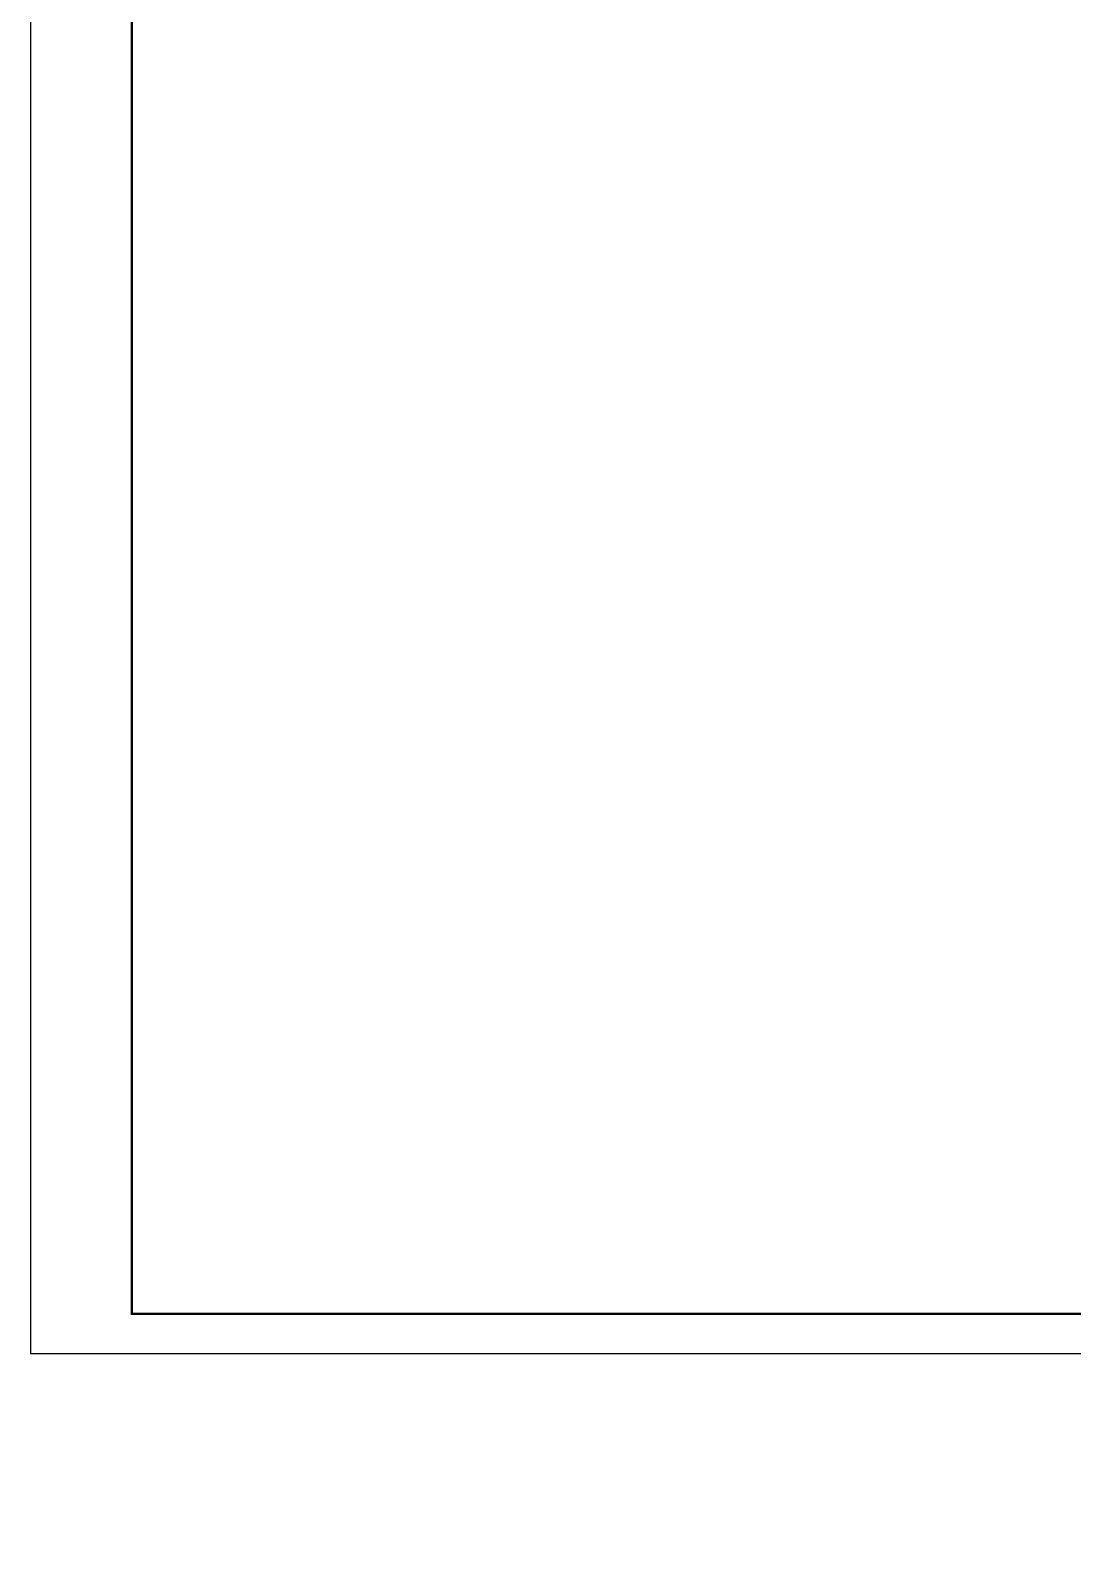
# Model space of a CAD drawing. Extents: x -83084 to 31773731, y -158416 to 241421036.
# Drawn here: x 31770.5 to 31897.3, y 240993.9 to 241178.8 of the extents above; entities that cross this region are included whole.
import ezdxf
from ezdxf.enums import TextEntityAlignment as Align
from ezdxf.xclip import XClip

# ---------------------------------------------------------------- set-up
doc = ezdxf.new("R2010")
doc.units = 0
doc.header["$LTSCALE"] = 1000
doc.header["$MEASUREMENT"] = 0
doc.header["$XCLIPFRAME"] = 0
for name, pattern in [('10010', [0]), ('2', [0]), ('DASH', [0.35, 0.25, -0.1])]:
    doc.linetypes.add(name, pattern=pattern)
for name, color, linetype in [('PUB_TEXT', 7, 'Continuous'), ('TITLIN1', 7, 'Continuous'), ('铁路线', 251, 'Continuous')]:
    doc.layers.add(name, color=color, linetype=linetype)
doc.layers.add('地形', color=7, linetype='Continuous', true_color=0x323232)
doc.styles.add('DMHT', font='')
doc.styles.add('JMHT', font='')
doc.styles.add('JTHT', font='')
doc.styles.add('KZHT', font='')
doc.styles.add('黑体', font='simhei.ttf')
doc.styles.get('DMHT').set_extended_font_data('方正细等线简体')
doc.styles.get('JMHT').set_extended_font_data('方正细等线简体')
doc.styles.get('JTHT').set_extended_font_data('方正细等线简体')
doc.styles.get('KZHT').set_extended_font_data('方正细等线简体')

# ---------------------------------------------------------------- blocks, each defined once
blk = doc.blocks.new('jjjg')
blk.add_lwpolyline([(0, 480.18), (559, 480.18), (559, -119.54), (0, -119.54)], close=True)
at = {"layer": '铁路线', "linetype": 'DASH', "ltscale": 100, "const_width": 14}
blk.add_lwpolyline([(136.4, 480.45), (0, 91.62)], dxfattribs=at)
at = {"layer": '铁路线'}
for points in [[(128.98, 480.45), (0, 112.77)], [(143.81, 480.45), (0, 70.47)]]:
    blk.add_lwpolyline(points, dxfattribs=at)
at = {"layer": 'PUB_TEXT', "color": 8, "style": '黑体', "width": 0.8}
for s, p in [('清', (76.07, 128.85)), ('高', (78.45, 106.44)), ('速', (81.36, 84.05))]:
    blk.add_text(s, height=5, rotation=3.5547, dxfattribs=at).set_placement(p)
blk = doc.blocks.new('904')
at = {"linetype": '2'}
h = blk.add_hatch(color=0, dxfattribs=at)
edge = h.paths.add_edge_path(flags=0)
edge.add_arc((0, 0), 0.3, 0, 360)
at = {"color": 0, "linetype": 'Continuous', "lineweight": -3}
for radius in [0.3, 0.15]:
    blk.add_circle((0, 0), radius, dxfattribs=at)
blk = doc.blocks.new('654')
at = {"color": 0, "linetype": 'Continuous', "lineweight": -3, "const_width": 0.15}
for points in [[(-1, 0), (1, 0)], [(0, -1), (0, 1)]]:
    blk.add_lwpolyline(points, dxfattribs=at)
at = {"color": 0, "linetype": 'Continuous', "lineweight": -3}
blk.add_circle((0, 0), 1, dxfattribs=at)
blk = doc.blocks.new('ysdx12')
at = {"layer": '地形', "linetype": 'Continuous', "lineweight": -3, "ltscale": 0.5}
for points, const_width in [([(-153.82, 184.72), (-136.49, 108.05), (-135.6, 98.8), (-134.95, 91.88), (-134.5, 86.82), (-134.19, 83.06), (-133.92, 79.34), (-133.59, 74.42), (-133.18, 67.75), (-132.65, 58.89)], 0.075), ([(-180.07, 89.77), (-180.07, -122.23)], 0.25), ([(-130.2, 54.14), (-132.18, 54.04), (-132.63, 58.92), (-130.34, 59.09)], 0.06), ([(-132.3, 58.64), (-132.6, 58.61)], 0.06), ([(-130.21, 54.44), (-131.91, 54.35), (-132.3, 58.65), (-130.32, 58.79)], 0.06), ([(-130.32, 58.79), (-130.34, 59.09)], 0.06), ([(-131.93, 54.66), (-132.23, 54.63)], 0.06), ([(-132.16, 54.04), (-130.71, 36.32), (-130.84, 33.56), (-131.21, 31.71)], 0.075), ([(-130.21, 54.44), (-130.2, 54.14)], 0.06), ([(-130.21, 54.44), (-130.2, 54.14)], 0.06)]:
    blk.add_lwpolyline(points, dxfattribs=dict(at, const_width=const_width))
at = {"layer": '地形', "linetype": '10010', "lineweight": -3, "ltscale": 0.5, "const_width": 0.06}
for points in [[(-174.07, -122.23), (-174.07, 89.77)], [(-174.07, 33.77), (-171.57, 33.77)], [(-174.07, -16.23), (-171.57, -16.23)], [(-174.07, -66.23), (-171.57, -66.23)]]:
    blk.add_lwpolyline(points, dxfattribs=at)
at = {"layer": '地形', "linetype": 'Continuous', "xscale": 0.5, "yscale": 0.5}
blk.add_blockref('654', (-129.34, 36.47), dxfattribs=at)
at = {"layer": '地形', "style": 'KZHT'}
blk.add_text('路', height=1, rotation=5.5074, dxfattribs=at).set_placement((-128.25, 59.74), align=Align.MIDDLE_CENTER)
at = {"layer": '地形', "style": 'JTHT'}
blk.add_text('砼', height=1, dxfattribs=at).set_placement((-127.86, 54.25), align=Align.MIDDLE_CENTER)
at = {"layer": '地形', "style": 'JMHT'}
for s, p in [('150', (-174.32, 33.77)), ('100', (-174.32, -16.23)), ('050', (-174.32, -66.23))]:
    blk.add_text(s, height=1.6, dxfattribs=at).set_placement(p, align=Align.MIDDLE_RIGHT)
blk.add_wipeout([(-129.42, 34), (-126.85, 34), (-126.85, 32.75), (-129.42, 32.75)]).dxf.layer = '地形'
at = {"layer": '地形', "linetype": 'Continuous', "xscale": 0.5, "yscale": 0.5}
blk.add_blockref('904', (-128.7, 35), dxfattribs=at)
at = {"layer": '地形', "style": 'DMHT'}
blk.add_text('6.55', height=1, dxfattribs=at).set_placement((-129.42, 33.88), align=Align.TOP_LEFT)

msp = doc.modelspace()

# ---------------------------------------------------------------- linework, layer by layer
msp.add_lwpolyline([(32128.84, 241433.23), (32128.84, 241391.23), (31905.85, 241391.23), (31905.85, 241333.09), (31867.79, 241333.09), (31867.79, 241211.58), (31912.1, 241211.58), (31912.1, 241022.73), (31783.02, 241022.73), (31783.02, 241433.23)], close=True)

# ---------------------------------------------------------------- next in the draw order: wipeouts: each hides what was drawn before it
msp.add_wipeout([(32128.84, 241433.23), (32128.84, 241391.23), (31905.85, 241391.23), (31905.85, 241333.09), (31867.79, 241333.09), (31867.79, 241211.58), (31912.1, 241211.58), (31912.1, 241022.73), (31783.02, 241022.73), (31783.02, 241433.23)])

# ---------------------------------------------------------------- next in the draw order: block references
at = {"layer": 'PUB_TEXT'}
ref = msp.add_blockref('jjjg', (31796.02, 241027.73), dxfattribs=at)
XClip(ref).set_block_clipping_path([(-13.0000000003, -5.0000000001), (531.4999999997, 405.4999999999)])

# ---------------------------------------------------------------- next in the draw order: block references
ref = msp.add_blockref('ysdx12', (32024.07, 241116.23))
XClip(ref).set_block_clipping_path([(-272.4682125144, -93.5070921242), (303.3494281587, 310.7769526536)])

# ---------------------------------------------------------------- next in the draw order: linework, layer by layer
at = {"layer": 'TITLIN1'}
msp.add_lwpolyline([(31770.52, 241017.73), (32365.02, 241017.73), (32365.02, 241438.23), (31770.52, 241438.23)], close=True, dxfattribs=at)
at = {"layer": 'TITLIN1', "const_width": 0.6}
msp.add_lwpolyline([(31783.02, 241022.73), (32360.02, 241022.73), (32360.02, 241433.23), (31783.02, 241433.23)], close=True, dxfattribs=at)
msp.add_lwpolyline([(31783.02, 241022.73), (32360.02, 241022.73), (32360.02, 241433.23), (31783.02, 241433.23)], close=True, dxfattribs=at)

# ---------------------------------------------------------------- next in the draw order: wipeouts: each hides what was drawn before it
msp.add_wipeout([(32128.84, 241433.23), (32128.84, 241391.23), (31905.85, 241391.23), (31906.1, 241297.3), (31867.79, 241297.3), (31867.79, 241211.58), (31912.1, 241211.58), (31912.1, 241022.73), (31783.02, 241022.73), (31783.02, 241433.23)])

doc.saveas('drawing.dxf')
